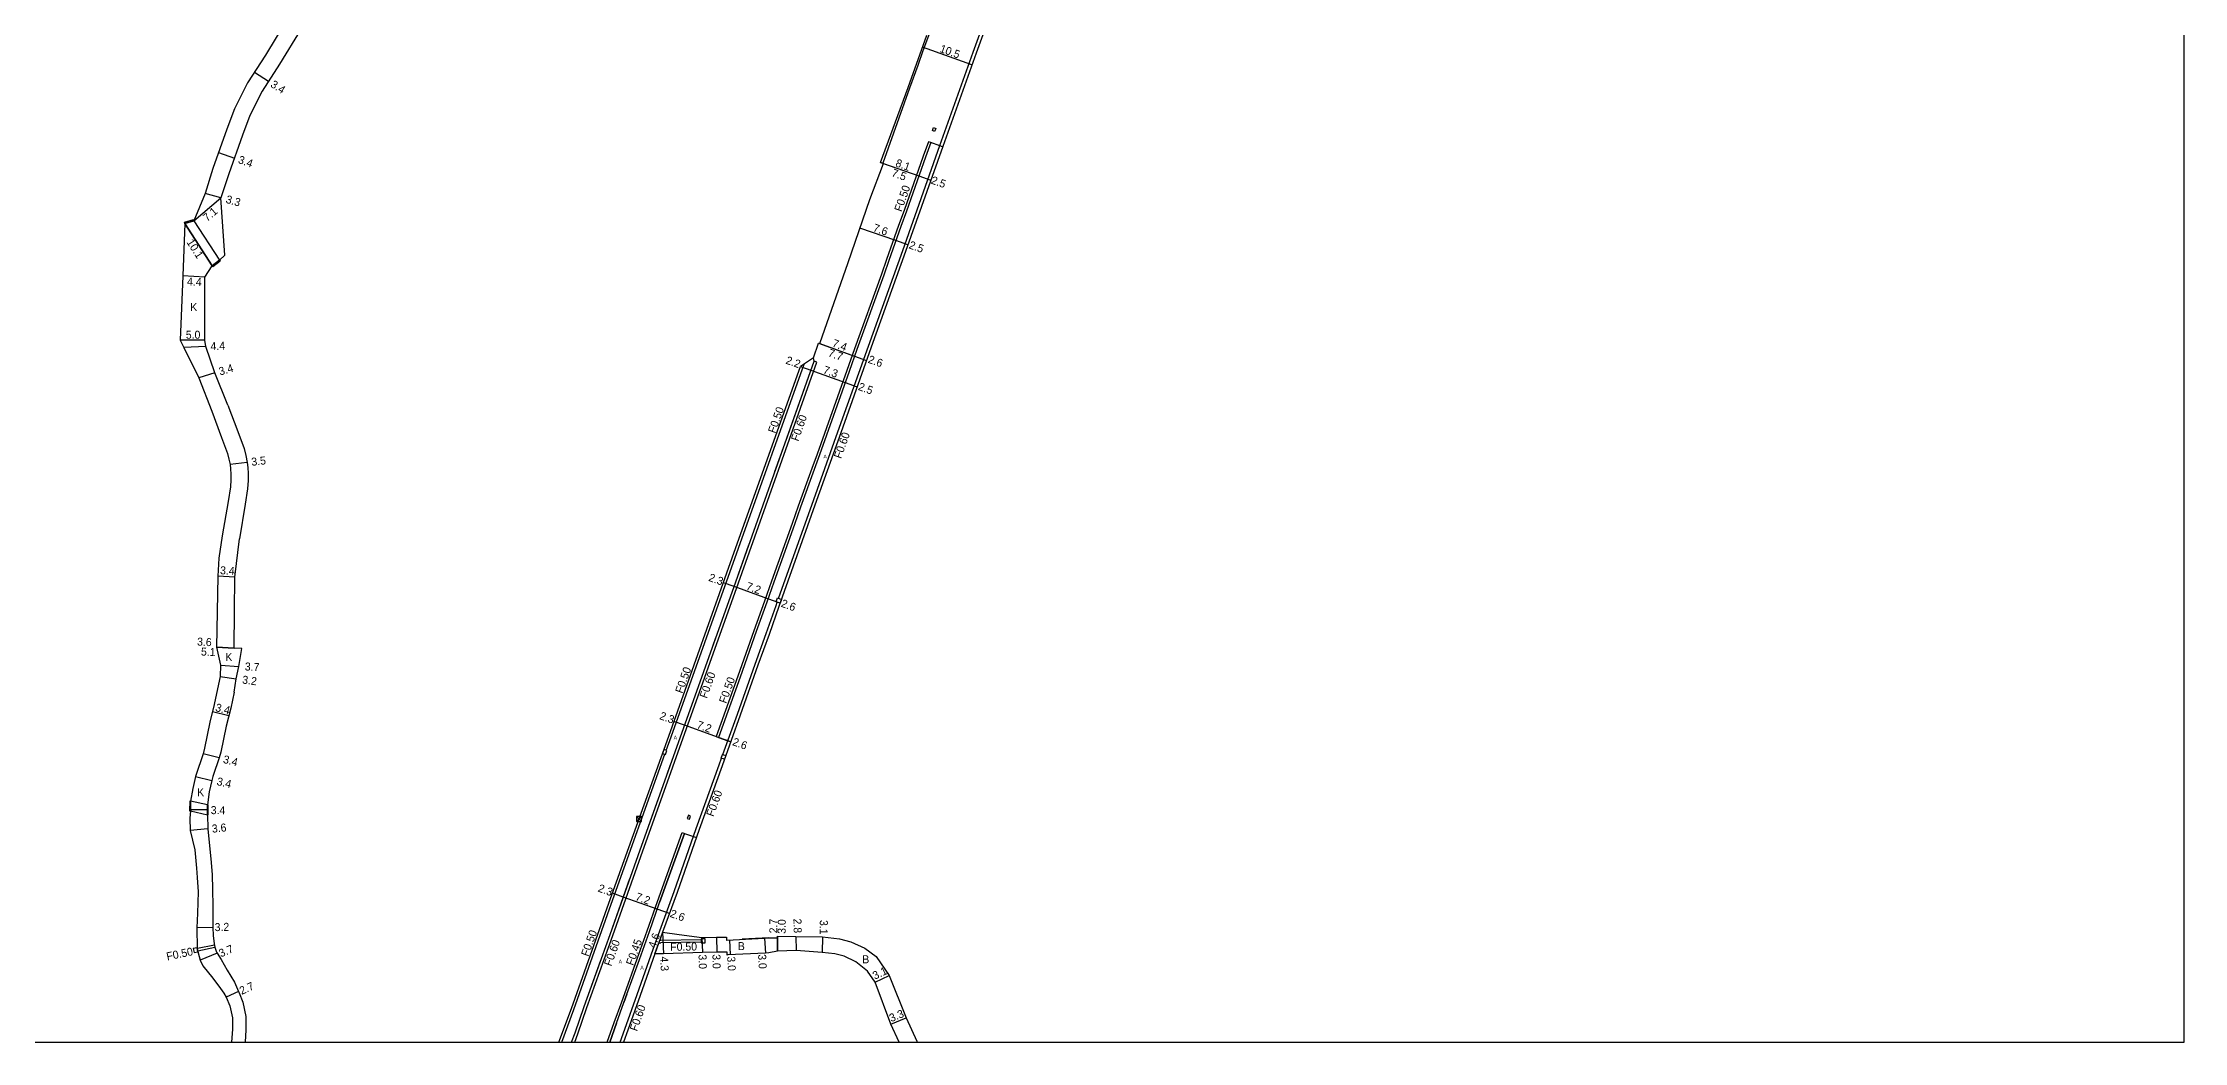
# Model space of a CAD drawing. Header units: metres. Extents: x 4000 to 8000, y -96000 to -93000.
# Drawn here: x 5171.9 to 5600, y -96000 to -95800.2 of the extents above; entities that cross this region are included whole.
import ezdxf

# ---------------------------------------------------------------- set-up
doc = ezdxf.new("R2010")
doc.units = ezdxf.units.M
doc.header["$LTSCALE"] = 2.5
for name, color, linetype in [('その他', 7, 'Continuous'), ('側溝・桝', 7, 'Continuous'), ('図郭', 7, 'Continuous'), ('幅員', 7, 'Continuous'), ('歩道・分離帯・安全施設', 7, 'Continuous'), ('舗装', 7, 'Continuous'), ('道路', 7, 'Continuous')]:
    doc.layers.add(name, color=color, linetype=linetype)
doc.styles.get("Standard").update_dxf_attribs({"font": ''})
doc.styles.add('YOKO_DECO', font='')
doc.styles.get('Standard').set_extended_font_data('@MS PGothic')
doc.styles.get('YOKO_DECO').set_extended_font_data('MS PGothic')

msp = doc.modelspace()

# ---------------------------------------------------------------- linework, layer by layer
at = {"layer": 'その他', "elevation": 95.47}
msp.add_lwpolyline([(5291.56, -95955.87), (5291.56, -95954.87), (5290.56, -95954.87), (5290.56, -95955.87)], close=True, dxfattribs=at)
for points in [[(5290.64, -95954.96), (5291.48, -95955.79)], [(5290.64, -95955.79), (5291.48, -95954.96)]]:
    msp.add_lwpolyline(points, dxfattribs=at)
at = {"layer": '側溝・桝'}
for points in [[(5318.98, -95911.28), (5326.02, -95891.49), (5330.83, -95877.97), (5336.95, -95860.85), (5343.78, -95841.74), (5351.24, -95820.72), (5357.89, -95802.06), (5359.48, -95797.68), (5362.83, -95787.89)], [(5349.41, -95820.16), (5348.95, -95819.98), (5347.88, -95822.88), (5344.05, -95833.73), (5342.97, -95836.73), (5340.55, -95843.56), (5339.54, -95846.49), (5334.16, -95861.38), (5332.61, -95865.75), (5326.66, -95882.45), (5325.61, -95885.34), (5322.91, -95892.84), (5321.68, -95896.31), (5317.58, -95907.84), (5316.14, -95911.84), (5314.03, -95917.74), (5310.84, -95926.86), (5306.52, -95938.9), (5306.98, -95939.07)], [(5278.2, -96000), (5278.83, -95998.31), (5280.64, -95993.09), (5285.81, -95978.66), (5291.42, -95962.89), (5310.95, -95908.17), (5326.59, -95864.03), (5326.05, -95863.84)], [(5296.52, -95941.67), (5297.49, -95938.97), (5310.92, -95901.25), (5324.1, -95864.46)], [(5307.84, -95942.5), (5310.73, -95934.41), (5314.28, -95924.43), (5316.5, -95918.27), (5318.48, -95912.67), (5318.71, -95912.03)], [(5275.6, -96000), (5278.02, -95993.44), (5285.49, -95972.42), (5296.24, -95942.44)], [(5287.3, -96000), (5288.24, -95997.38), (5290.67, -95990.46), (5293.92, -95981.42), (5298.09, -95969.88), (5302.5, -95957.3), (5307.11, -95944.55), (5307.58, -95943.24)], [(5284.69, -96000), (5286.12, -95996.07), (5287.6, -95991.94), (5288.2, -95990.25), (5290.69, -95983.34), (5292.69, -95977.72), (5294.75, -95971.9), (5299.72, -95958.09), (5300.17, -95958.25)], [(5294.22, -95982.35), (5295.03, -95980.11), (5295.41, -95980.11)], [(5295.78, -95978.03), (5295.21, -95979.61), (5295.41, -95979.61)], [(5295.41, -95979.61), (5303.48, -95979.5)], [(5303.48, -95980), (5295.41, -95980.11)], [(5206.19, -95980.59), (5202.76, -95981.3)], [(5206.27, -95981.08), (5202.85, -95981.79)]]:
    msp.add_lwpolyline(points, dxfattribs=at)
for points in [[(5350.17, -95817.94), (5349.71, -95817.77), (5349.93, -95817.15), (5350.39, -95817.32)], [(5319.54, -95911.48), (5319.27, -95912.23), (5318.5, -95911.95), (5318.77, -95911.2)], [(5295.76, -95942.26), (5296.35, -95942.48), (5296.62, -95941.7), (5296.04, -95941.49)], [(5308.41, -95942.71), (5308.15, -95943.45), (5307.49, -95943.21), (5307.75, -95942.47)], [(5301.38, -95954.81), (5300.93, -95954.64), (5300.69, -95955.26), (5301.14, -95955.43)], [(5303.49, -95980.15), (5304.29, -95980.14), (5304.27, -95979.34), (5303.47, -95979.35)], [(5201.94, -95981.3), (5202.09, -95982.09), (5202.88, -95981.94), (5202.73, -95981.15)]]:
    msp.add_lwpolyline(points, close=True, dxfattribs=at)
at = {"layer": '図郭'}
msp.add_lwpolyline([(4800, -96000), (5600, -96000), (5600, -95400), (4800, -95400)], close=True, dxfattribs=at)
at = {"layer": '幅員'}
for points in [[(5357.61, -95804.62), (5347.72, -95801.09)], [(5214.16, -95806.08), (5216.98, -95807.89)], [(5206.99, -95822.15), (5210.15, -95823.26)], [(5339.37, -95824.14), (5347, -95826.83)], [(5339.94, -95824.35), (5347, -95826.83)], [(5207.45, -95831.2), (5204.32, -95830.31)], [(5347, -95826.83), (5349.4, -95827.69)], [(5202.03, -95835.79), (5207.45, -95831.2)], [(5200.26, -95836.3), (5205.71, -95844.8)], [(5342.43, -95839.74), (5335.24, -95837.26)], [(5344.82, -95840.59), (5342.43, -95839.74)], [(5204.27, -95847.05), (5199.88, -95846.82)], [(5204.25, -95859.65), (5199.3, -95859.66)], [(5326.95, -95860.27), (5334.17, -95862.83)], [(5327.2, -95860.31), (5334.17, -95862.83)], [(5204.45, -95860.95), (5200.05, -95861.13)], [(5334.17, -95862.83), (5336.57, -95863.69)], [(5206.25, -95866.21), (5203.04, -95867.17)], [(5323.38, -95864.95), (5325.4, -95865.67)], [(5325.4, -95865.67), (5332.29, -95868.13)], [(5332.29, -95868.13), (5334.68, -95868.98)], [(5212.72, -95884.09), (5209.29, -95884.48)], [(5210.23, -95907.01), (5206.84, -95906.82)], [(5310.06, -95908.93), (5307.92, -95908.17)], [(5316.84, -95911.35), (5310.06, -95908.93)], [(5319.27, -95912.23), (5316.84, -95911.35)], [(5211.68, -95921.3), (5210.14, -95921.22), (5206.59, -95921.05)], [(5206.59, -95921.05), (5210.14, -95921.22)], [(5207.38, -95924.66), (5211.07, -95924.88)], [(5207.35, -95926.9), (5210.52, -95927.33)], [(5209.07, -95934.77), (5205.78, -95933.93)], [(5300.17, -95936.64), (5298.04, -95935.88)], [(5306.98, -95939.07), (5300.17, -95936.64)], [(5309.4, -95939.93), (5306.98, -95939.07)], [(5207.15, -95943.16), (5203.9, -95942.35)], [(5204.76, -95953.57), (5201.36, -95953.55)], [(5287.92, -95971.01), (5285.73, -95970.23)], [(5294.71, -95973.43), (5287.92, -95971.01)], [(5297.14, -95974.28), (5294.71, -95973.43)], [(5295.78, -95978.03), (5294.22, -95982.35)], [(5295.78, -95978.03), (5295.98, -95982.32)], [(5303.64, -95979.09), (5303.73, -95982.09)], [(5306.55, -95979.04), (5306.6, -95982.04)], [(5309.14, -95979.55), (5309.29, -95982.55)], [(5316.17, -95979.2), (5316.32, -95982.2)], [(5318.77, -95978.81), (5318.74, -95981.81)], [(5318.74, -95981.81), (5318.77, -95979.11)], [(5322.43, -95978.87), (5322.49, -95981.67)], [(5327.72, -95978.97), (5327.67, -95982.07)], [(5206.73, -95982.18), (5203.32, -95983.62)], [(5338.27, -95988), (5341.08, -95986.69)], [(5341.42, -95996.38), (5344.48, -95995.14)]]:
    msp.add_lwpolyline(points, dxfattribs=at)
at = {"layer": '幅員', "flags": 128}
for points in [[(5202.4, -95946.91), (5205.66, -95947.68)], [(5204.85, -95957.33), (5201.32, -95957.69)], [(5205.88, -95977.05), (5202.68, -95977.13)], [(5210.99, -95989.85), (5208.53, -95990.97)]]:
    msp.add_lwpolyline(points, dxfattribs=at)
at = {"layer": '歩道・分離帯・安全施設'}
for points, elevation in [([(5358.16, -95767.36), (5357.68, -95769.65), (5356.56, -95774.44), (5355.82, -95777.24), (5355.07, -95779.96), (5354.14, -95783.12), (5353.46, -95785.28), (5351.23, -95792.09), (5350.07, -95795.47), (5348.91, -95798.79), (5347.83, -95801.81), (5346.79, -95804.74), (5345.17, -95809.25), (5339.81, -95824.27)], 103.06), ([(5351.77, -95821), (5351.21, -95820.8), (5349.41, -95820.16), (5348.34, -95823.05), (5344.51, -95833.89), (5343.44, -95836.9), (5341.02, -95843.72), (5340, -95846.65), (5334.63, -95861.54), (5333.07, -95865.92), (5327.12, -95882.61), (5326.08, -95885.51), (5323.37, -95893.01), (5322.14, -95896.48), (5318.04, -95908.01), (5316.6, -95912.01), (5314.49, -95917.9), (5311.3, -95927.03), (5306.98, -95939.07), (5308.83, -95939.73), (5309.4, -95939.93)], 100.14), ([(5351.21, -95820.8), (5349.41, -95820.16), (5348.34, -95823.05), (5344.51, -95833.89), (5343.44, -95836.9), (5341.02, -95843.72), (5340, -95846.65), (5334.63, -95861.54), (5333.07, -95865.92), (5327.12, -95882.61), (5326.08, -95885.51), (5323.37, -95893.01), (5322.14, -95896.48), (5318.04, -95908.01), (5316.6, -95912.01), (5314.49, -95917.9), (5311.3, -95927.03), (5306.98, -95939.07), (5308.83, -95939.73)], 100.13)]:
    msp.add_lwpolyline(points, dxfattribs=dict(at, elevation=elevation))
for points in [[(5348.34, -95823.05), (5344.51, -95833.89)], [(5343.44, -95836.9), (5341.02, -95843.72)], [(5340, -95846.65), (5334.63, -95861.54)], [(5277.59, -96000), (5278.29, -95998.11), (5280.09, -95992.9), (5285.27, -95978.46), (5290.88, -95962.7), (5310.4, -95907.97), (5326.05, -95863.84), (5325.98, -95863.18)], [(5277.59, -96000), (5278.29, -95998.11), (5280.09, -95992.9), (5285.27, -95978.46), (5290.88, -95962.7), (5310.4, -95907.97), (5326.05, -95863.84), (5325.98, -95863.18)], [(5320.39, -95879.82), (5326.05, -95863.84), (5325.98, -95863.18)], [(5333.07, -95865.92), (5327.12, -95882.61)], [(5318.23, -95885.89), (5320.19, -95880.37)], [(5326.08, -95885.51), (5323.37, -95893.01)], [(5322.14, -95896.48), (5318.04, -95908.01)], [(5310.95, -95906.44), (5313.02, -95900.59)], [(5316.6, -95912.01), (5314.49, -95917.9)], [(5305.81, -95920.86), (5306.43, -95919.11)], [(5296.62, -95946.6), (5297.38, -95944.48)], [(5290.85, -95962.77), (5290.88, -95962.7), (5295.01, -95951.11)], [(5285.2, -96000), (5286.57, -95996.23), (5288.05, -95992.1), (5288.65, -95990.41), (5291.14, -95983.5), (5293.14, -95977.88), (5295.19, -95972.06), (5300.17, -95958.25), (5301.96, -95958.86)], [(5285.2, -96000), (5286.57, -95996.23), (5288.05, -95992.1), (5288.65, -95990.41), (5291.14, -95983.5), (5293.14, -95977.88), (5295.19, -95972.06), (5300.17, -95958.25), (5301.96, -95958.86), (5302.53, -95959.06)], [(5300.17, -95958.25), (5295.19, -95972.06)], [(5285.25, -95978.52), (5285.27, -95978.46), (5289.25, -95967.26)], [(5280.12, -95992.84), (5283.43, -95983.58)], [(5288.65, -95990.41), (5288.05, -95992.1)], [(5286.57, -95996.23), (5285.2, -96000)]]:
    msp.add_lwpolyline(points, dxfattribs=at)
at = {"layer": '道路'}
for points in [[(5227.02, -95787.22), (5223.65, -95791.23), (5220.66, -95795.6), (5216.36, -95802.67), (5212.77, -95808.24), (5210.18, -95813.42), (5208.64, -95817.49), (5205.85, -95825.37), (5204.32, -95830.31)], [(5229.55, -95789.34), (5226.32, -95793.26), (5223.48, -95797.42), (5219.2, -95804.45), (5215.69, -95809.9), (5213.26, -95814.77), (5211.79, -95818.65), (5209.03, -95826.41), (5207.45, -95831.2)], [(5363.31, -95788.77), (5360.05, -95797.87), (5358.45, -95802.26), (5351.8, -95820.92), (5344.34, -95841.94), (5337.51, -95861.05), (5331.39, -95878.17), (5326.58, -95891.69), (5319.04, -95912.87), (5317.06, -95918.47), (5314.85, -95924.63), (5311.3, -95934.61), (5307.68, -95944.75), (5303.08, -95957.5), (5298.66, -95970.09), (5295.78, -95978.03), (5295.8, -95978.03)], [(5204.32, -95830.31), (5202.03, -95835.79), (5200.26, -95836.3), (5199.88, -95846.82), (5199.3, -95859.66), (5200.05, -95861.13), (5203.04, -95867.17), (5205.63, -95873.82)], [(5208.86, -95872.62), (5206.25, -95866.21), (5204.45, -95860.95), (5204.25, -95859.65), (5204.27, -95847.05), (5205.71, -95844.8), (5207.17, -95843.67), (5208.28, -95842.64), (5207.45, -95831.2)], [(5208.86, -95872.62), (5210.83, -95877.9), (5212.09, -95881.3), (5212.44, -95882.69), (5212.72, -95884.09), (5212.83, -95885.09), (5212.92, -95886.34), (5212.9, -95887.72), (5212.78, -95889.37), (5212.34, -95892.47), (5211.15, -95899.35)], [(5205.63, -95873.82), (5207.6, -95879.1), (5208.79, -95882.32), (5209.08, -95883.48), (5209.29, -95884.48), (5209.4, -95885.4), (5209.47, -95886.43), (5209.45, -95887.58), (5209.35, -95889), (5208.93, -95891.93), (5207.75, -95898.76)], [(5207.75, -95898.76), (5207.04, -95903.21), (5206.84, -95906.82), (5206.59, -95921.05), (5207.38, -95924.66), (5207.35, -95926.9), (5206.78, -95929.35)], [(5210.11, -95930.02), (5210.52, -95927.33), (5211.07, -95924.88), (5211.68, -95921.3), (5210.14, -95921.22), (5210.16, -95913.83), (5210.23, -95907.01), (5211.15, -95899.35)], [(5206.78, -95929.35), (5206.15, -95932.47), (5205.23, -95936.05), (5204.18, -95941.22)], [(5210.11, -95930.02), (5209.47, -95933.23), (5208.54, -95936.85), (5207.43, -95942.03)], [(5204.18, -95941.22), (5203.9, -95942.35), (5202.46, -95946.67)], [(5207.43, -95942.03), (5207.15, -95943.16), (5205.9, -95946.67)], [(5202.46, -95946.67), (5202.4, -95946.91), (5201.84, -95949.28), (5201.37, -95951.84)], [(5205.9, -95946.67), (5205.85, -95946.86), (5205.66, -95947.68), (5205.12, -95949.98), (5204.77, -95952.58)], [(5201.36, -95953.78), (5201.25, -95955.19)], [(5201.37, -95951.84), (5201.36, -95953.78)], [(5204.77, -95952.58), (5204.76, -95954.52)], [(5204.76, -95954.52), (5204.85, -95957.35), (5205.5, -95964.06), (5205.75, -95966.56), (5205.79, -95969.39), (5205.83, -95972.89), (5205.88, -95977.05), (5205.89, -95978.65), (5206.15, -95980.36), (5206.25, -95981.02), (5206.61, -95982), (5206.73, -95982.18), (5207.52, -95983.45), (5208.72, -95985.61), (5210.16, -95988.02), (5210.99, -95989.85), (5211.14, -95990.17), (5211.87, -95991.98), (5212.46, -95994.88), (5212.46, -95997.52), (5212.29, -96000)], [(5202.68, -95977.13), (5202.75, -95981.27), (5202.92, -95982.15), (5203.32, -95983.62), (5203.87, -95984.71), (5205.82, -95987.19), (5207.4, -95989.25), (5208.06, -95990.18), (5208.53, -95990.97)], [(5295.78, -95978.03), (5299.06, -95978.48), (5303.64, -95979.09), (5306.55, -95979.04), (5308.53, -95979.01), (5308.54, -95979.58), (5308.65, -95979.58), (5316.17, -95979.2), (5317.05, -95979.16)], [(5317.05, -95979.16), (5311.71, -95979.43)], [(5317.05, -95979.16), (5311.71, -95979.43)], [(5317.05, -95979.16), (5318.77, -95979.11), (5318.77, -95978.81), (5322.43, -95978.87), (5327.72, -95978.97), (5331.14, -95979.36), (5333.42, -95979.92), (5336.22, -95981.19), (5338.47, -95982.85), (5341.08, -95986.69), (5344.48, -95995.14), (5346.6, -95999.82), (5346.69, -96000)], [(5294.22, -95982.35), (5291.26, -95990.67), (5288.82, -95997.58), (5287.95, -96000)], [(5317.05, -95982.16), (5316.32, -95982.2), (5308.81, -95982.57), (5308.71, -95982.58), (5308.71, -95982), (5306.6, -95982.04), (5303.73, -95982.09), (5295.98, -95982.32), (5294.22, -95982.35)], [(5343.07, -96000), (5341.42, -95996.38), (5338.27, -95988), (5336.75, -95985.81), (5334.43, -95983.97), (5332.09, -95982.8), (5330.23, -95982.36), (5327.67, -95982.07), (5322.49, -95981.67), (5318.74, -95981.81), (5317.05, -95982.16)]]:
    msp.add_lwpolyline(points, dxfattribs=at)
for points, elevation in [([(5325.98, -95863.18), (5326.95, -95860.27), (5327.2, -95860.31), (5332.87, -95844.12), (5337.21, -95831.56), (5339.94, -95824.35), (5339.37, -95824.14), (5344.85, -95809.12), (5348.58, -95798.66)], 98.65), ([(5325.98, -95863.18), (5323.38, -95864.95)], 98.65), ([(5275.06, -96000), (5277.54, -95993.27), (5285.01, -95972.24), (5297, -95938.8), (5310.44, -95901.08), (5323.38, -95864.95)], 93.47)]:
    msp.add_lwpolyline(points, dxfattribs=dict(at, elevation=elevation))
for points in [[(5200.26, -95836.3), (5200.19, -95836.06), (5201.96, -95835.55), (5202.03, -95835.79)], [(5200.26, -95836.3), (5202.03, -95835.79), (5207.17, -95843.67), (5205.71, -95844.8)], [(5205.87, -95845), (5205.71, -95844.8), (5207.17, -95843.67), (5207.32, -95843.86)], [(5201.36, -95953.78), (5201.37, -95951.84), (5201.22, -95951.84), (5201.21, -95953.78)], [(5201.36, -95953.78), (5204.76, -95954.52), (5204.77, -95952.58), (5201.37, -95951.84)], [(5204.91, -95954.52), (5204.92, -95952.58), (5204.77, -95952.58), (5204.76, -95954.52)]]:
    msp.add_lwpolyline(points, close=True, dxfattribs=at)
at = {"layer": '道路', "flags": 128}
for points in [[(5201.25, -95955.19), (5201.32, -95957.69), (5202.28, -95961.58), (5202.58, -95965.23), (5202.75, -95967.09), (5202.92, -95969.94), (5202.78, -95974.22), (5202.68, -95977.13)], [(5208.53, -95990.97), (5209.28, -95992.76), (5209.76, -95995.15), (5209.76, -95997.43), (5209.57, -96000)]]:
    msp.add_lwpolyline(points, dxfattribs=at)

# ---------------------------------------------------------------- texts
at = {"layer": '側溝・桝'}
for s, rotation, p in [('F0.50', 70.5547, (5343.55, -95834.1)), ('F0.50', 70.2968, (5318.3, -95878.39)), ('F0.60', 70.4786, (5322.9, -95879.98)), ('F0.60', 70.4312, (5331.47, -95883.46)), ('F0.50', 70.3929, (5299.74, -95930.39)), ('F0.60', 70.3605, (5304.62, -95931.39)), ('F0.50', 70.2647, (5308.5, -95932.4)), ('F0.60', 70.1341, (5305.94, -95955.03)), ('F0.50', 70.4364, (5280.93, -95982.98)), ('F0.60', 70.2812, (5285.51, -95984.93)), ('F0.45', 70.1923, (5289.9, -95984.8)), ('F0.50', 0.8233, (5297.32, -95981.75)), ('F0.50', 11.6513, (5196.75, -95983.67)), ('F0.60', 70.5788, (5290.66, -95997.93))]:
    msp.add_text(s, height=1.6, rotation=rotation, dxfattribs=at).set_placement(p)
at = {"layer": '幅員'}
for s, rotation, p in [('10.5', 340.3408, (5351.05, -95802.01)), ('3.4', 327.2341, (5217.24, -95808.91)), ('3.4', 340.4725, (5210.78, -95824.21)), ('7.5', 340.6126, (5341.42, -95826.84)), ('8.1', 340.5547, (5342.21, -95824.88)), ('2.5', 340.4508, (5349.31, -95828.31)), ('7.1', 40.2783, (5204.72, -95836.03)), ('3.3', 344.1248, (5208.32, -95832.17)), ('7.6', 340.9219, (5337.72, -95837.85)), ('10.1', 302.6962, (5200.53, -95840.07)), ('2.5', 340.4687, (5344.89, -95841.26)), ('4.4', 357.0036, (5200.67, -95848.7)), ('5.0', 0.0694, (5200.45, -95859.37)), ('4.4', 2.3057, (5205.41, -95861.68)), ('7.4', 340.1036, (5329.56, -95860.9)), ('3.4', 16.6009, (5207.31, -95866.73)), ('2.2', 340.4786, (5320.26, -95864.31)), ('7.3', 340.3743, (5327.74, -95866.24)), ('7.7', 340.4469, (5328.74, -95862.84)), ('2.6', 340.3122, (5336.71, -95864.13)), ('2.5', 340.3122, (5334.75, -95869.57)), ('3.5', 6.4576, (5213.64, -95884.79)), ('3.4', 356.7127, (5207.26, -95906.44)), ('2.3', 340.3929, (5304.83, -95907.74)), ('7.2', 340.3605, (5312.34, -95909.48)), ('2.6', 340.1744, (5319.31, -95912.9)), ('3.6', 357.1561, (5202.68, -95920.7)), ('5.1', 357.1585, (5203.45, -95922.69)), ('3.7', 356.7122, (5212.21, -95925.67)), ('3.2', 352.2755, (5211.65, -95928.28)), ('3.4', 345.6613, (5206.24, -95933.79)), ('2.3', 340.3929, (5295.03, -95935.38)), ('7.2', 340.3605, (5302.47, -95937.19)), ('2.6', 340.4144, (5309.61, -95940.58)), ('3.4', 346.0094, (5207.79, -95944.15)), ('3.4', 346.7742, (5206.52, -95948.57)), ('3.4', 359.7375, (5205.43, -95954.41)), ('3.6', 5.7074, (5205.74, -95958.13)), ('2.3', 340.2691, (5282.72, -95969.85)), ('7.2', 340.4263, (5290.21, -95971.56)), ('3.2', 1.5216, (5206.24, -95977.81)), ('2.6', 340.5215, (5297.12, -95974.92)), ('2.7', 89.408, (5318.71, -95978.25)), ('3.0', 89.408, (5320.38, -95978.35)), ('2.8', 271.1257, (5321.94, -95975.31)), ('3.1', 269.0752, (5327.22, -95975.56)), ('3.7', 22.9118, (5207.46, -95983.07)), ('4.6', 70.161, (5294.32, -95981.32)), ('4.3', 272.6822, (5295.28, -95982.91)), ('3.0', 271.7261, (5302.95, -95982.48)), ('3.0', 270.972, (5305.74, -95982.43)), ('3.0', 273.1377, (5308.68, -95982.89)), ('3.0', 272.8379, (5314.87, -95982.46)), ('2.7', 24.4038, (5211.61, -95990.56)), ('3.1', 25.046, (5338.22, -95987.53)), ('3.3', 22.1486, (5341.49, -95996))]:
    msp.add_text(s, height=1.6, rotation=rotation, dxfattribs=at).set_placement(p)
at = {"layer": '舗装'}
for s, p in [('K', (5201.34, -95853.84)), ('K', (5208.35, -95923.8)), ('K', (5202.72, -95950.83)), ('B', (5310.82, -95981.6)), ('B', (5335.7, -95984.23))]:
    msp.add_text(s, height=1.6, dxfattribs=at).set_placement(p)
at = {"layer": '舗装', "style": 'YOKO_DECO'}
for p in [(5327.93, -95883.31, 98.11), (5297.98, -95939.48, 96.19), (5286.98, -95984.26, 94.49), (5291.32, -95985.48, 94.49)]:
    msp.add_text('A', height=0.75, dxfattribs=at).set_placement(p)

doc.saveas('drawing.dxf')
